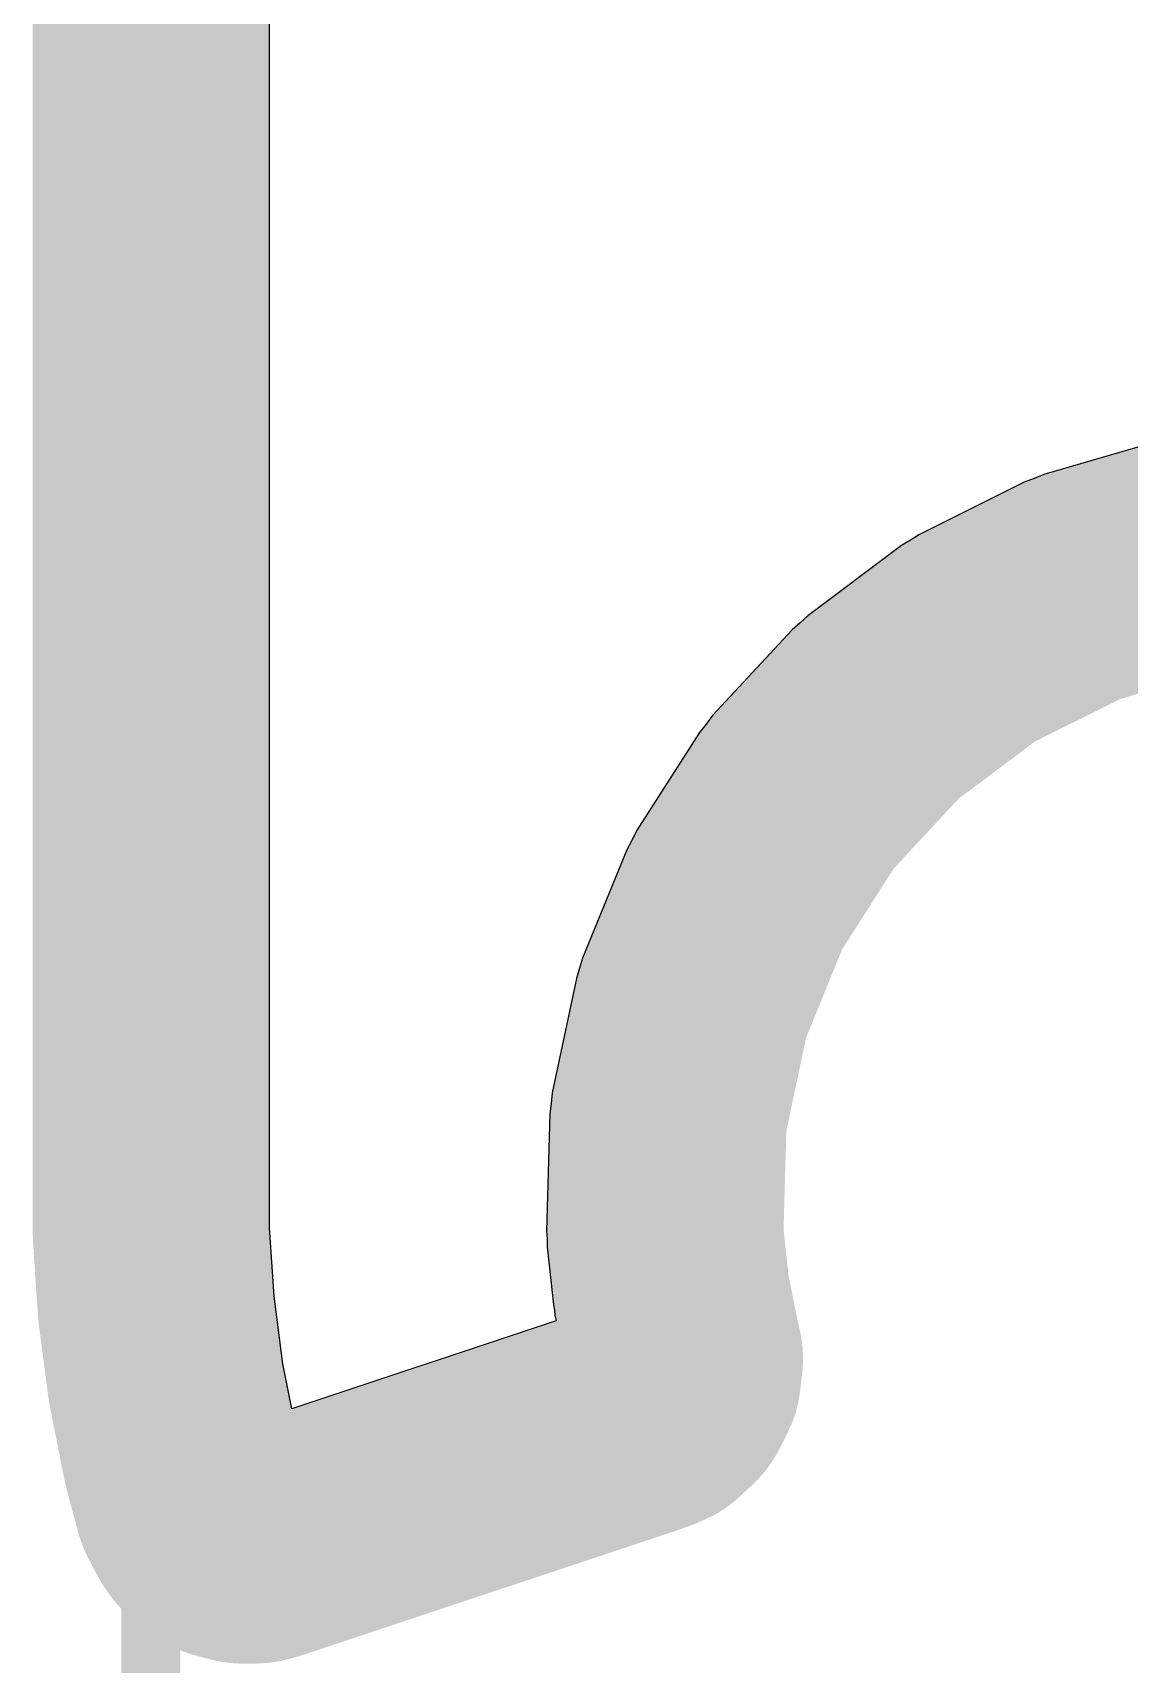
# Model space of a CAD drawing. Header units: inches. Extents: x -5 to 5450, y -4 to 5452.
# Drawn here: x -4.95 to -0.23, y 0.71 to 7.73 of the extents above; entities that cross this region are included whole.
import ezdxf

# ---------------------------------------------------------------- set-up
doc = ezdxf.new("R2010")
doc.units = ezdxf.units.IN
for name, color, linetype in [('Board_outline', 216, 'Continuous'), ('Ground', 76, 'Continuous'), ('Power', 16, 'Continuous'), ('Top Overlay', 2, 'Continuous')]:
    doc.layers.add(name, color=color, linetype=linetype)

msp = doc.modelspace()

# ---------------------------------------------------------------- linework, layer by layer
at = {"layer": 'Board_outline'}
for points in [[(-4.439310399999999, 2.73733006, 0.254, 0.254, 0), (-4.439310399999999, 37.73457782, 0.254, 0.254, 0)], [(-4.439310399999999, 2.73733006, 0.254, 0.254, 0), (-4.439310399999999, 37.73457782, 0.254, 0.254, 0)], [(-2.20111066, 2.31400096, 0.254, 0.254, -0.8769760000000001), (3.11891934, 3.86100066, 0.254, 0.254, 0)], [(-2.20111066, 2.31400096, 0.254, 0.254, -0.8769760000000001), (3.11891934, 3.86100066, 0.254, 0.254, 0)], [(-4.439310399999999, 2.73720052, 0.254, 0.254, -6.459349779254127e-06), (-4.439310399999999, 2.73733006, 0.254, 0.254, 0)], [(-4.439310399999999, 2.73720052, 0.254, 0.254, -6.459349779254127e-06), (-4.439310399999999, 2.73733006, 0.254, 0.254, 0)], [(-4.2689145, 1.44313148, 0.254, 0.254, -0.0655435000009489), (-4.439310399999999, 2.73720052, 0.254, 0.254, 0)], [(-4.2689145, 1.44313148, 0.254, 0.254, -0.0655435000009489), (-4.439310399999999, 2.73720052, 0.254, 0.254, 0)], [(-2.20111066, 2.31400096, 0.254, 0.254, 0), (-2.15370918, 2.0749006, 0.254, 0.254, 0)], [(-2.20111066, 2.31400096, 0.254, 0.254, 0), (-2.15370918, 2.0749006, 0.254, 0.254, 0)], [(-2.15341962, 2.07367124, 0.254, 0.254, -0.3639719999999994), (-2.29714044, 1.78618896, 0.254, 0.254, 0)], [(-2.15341962, 2.07367124, 0.254, 0.254, -0.3639719999999994), (-2.29714044, 1.78618896, 0.254, 0.254, 0)], [(-2.15370918, 2.0749006, 0.254, 0.254, 0), (-2.15341962, 2.07367124, 0.254, 0.254, 0)], [(-2.15370918, 2.0749006, 0.254, 0.254, 0), (-2.15341962, 2.07367124, 0.254, 0.254, 0)], [(-3.93961112, 1.23810014, 0.254, 0.254, 0), (-2.31751124, 1.77840132, 0.254, 0.254, 0)], [(-3.93961112, 1.23810014, 0.254, 0.254, 0), (-2.31751124, 1.77840132, 0.254, 0.254, 0)], [(-2.31751124, 1.77840132, 0.254, 0.254, 0), (-2.29714044, 1.7861915, 0.254, 0.254, 0)], [(-2.31751124, 1.77840132, 0.254, 0.254, 0), (-2.29714044, 1.7861915, 0.254, 0.254, 0)], [(-4.2689145, 1.44313148, 0.254, 0.254, 0), (-4.259610479999999, 1.4088999, 0.254, 0.254, 0)], [(-4.2689145, 1.44313148, 0.254, 0.254, 0), (-4.259610479999999, 1.4088999, 0.254, 0.254, 0)], [(-4.20896796, 1.31326128, 0.254, 0.254, -0.005306940000000102), (-4.25960794, 1.40890244, 0.254, 0.254, 0)], [(-4.20896796, 1.31326128, 0.254, 0.254, -0.005306940000000102), (-4.25960794, 1.40890244, 0.254, 0.254, 0)], [(-4.2089705, 1.31326128, 0.254, 0.254, 0), (-4.19412674, 1.29728976, 0.254, 0.254, 0)], [(-4.2089705, 1.31326128, 0.254, 0.254, 0), (-4.19412674, 1.29728976, 0.254, 0.254, 0)], [(-3.95220444, 1.23427998, 0.254, 0.254, -0.2679499999999976), (-4.19412674, 1.29728976, 0.254, 0.254, 0)], [(-3.95220444, 1.23427998, 0.254, 0.254, -0.2679499999999976), (-4.19412674, 1.29728976, 0.254, 0.254, 0)], [(-3.95220444, 1.23427998, 0.254, 0.254, 0), (-3.93961112, 1.23810014, 0.254, 0.254, 0)], [(-3.95220444, 1.23427998, 0.254, 0.254, 0), (-3.93961112, 1.23810014, 0.254, 0.254, 0)]]:
    msp.add_lwpolyline(points, format="xyseb", dxfattribs=at)
for points in [[(-4.5028104, 2.73733006, 0.127, 0.127, 1), (-4.3758104, 2.73733006, 0.127, 0.127, 1)], [(-4.5028104, 2.73733006, 0.127, 0.127, 1), (-4.3758104, 2.73733006, 0.127, 0.127, 1)], [(-4.5028104, 2.73733006, 0.127, 0.127, 1), (-4.3758104, 2.73733006, 0.127, 0.127, 1)], [(-4.5028104, 2.73733006, 0.127, 0.127, 1), (-4.3758104, 2.73733006, 0.127, 0.127, 1)], [(-4.5028104, 2.73720052, 0.127, 0.127, 1), (-4.3758104, 2.73720052, 0.127, 0.127, 1)], [(-4.5028104, 2.73720052, 0.127, 0.127, 1), (-4.3758104, 2.73720052, 0.127, 0.127, 1)], [(-4.5028104, 2.73720052, 0.127, 0.127, 1), (-4.3758104, 2.73720052, 0.127, 0.127, 1)], [(-4.5028104, 2.73720052, 0.127, 0.127, 1), (-4.3758104, 2.73720052, 0.127, 0.127, 1)], [(-2.26461066, 2.31400096, 0.127, 0.127, 1), (-2.13761066, 2.31400096, 0.127, 0.127, 1)], [(-2.26461066, 2.31400096, 0.127, 0.127, 1), (-2.13761066, 2.31400096, 0.127, 0.127, 1)], [(-2.26461066, 2.31400096, 0.127, 0.127, 1), (-2.13761066, 2.31400096, 0.127, 0.127, 1)], [(-2.26461066, 2.31400096, 0.127, 0.127, 1), (-2.13761066, 2.31400096, 0.127, 0.127, 1)], [(-2.21720918, 2.0749006, 0.127, 0.127, 1), (-2.09020918, 2.0749006, 0.127, 0.127, 1)], [(-2.21720918, 2.0749006, 0.127, 0.127, 1), (-2.09020918, 2.0749006, 0.127, 0.127, 1)], [(-2.21720918, 2.0749006, 0.127, 0.127, 1), (-2.09020918, 2.0749006, 0.127, 0.127, 1)], [(-2.21720918, 2.0749006, 0.127, 0.127, 1), (-2.09020918, 2.0749006, 0.127, 0.127, 1)], [(-2.21691962, 2.07367124, 0.127, 0.127, 1), (-2.08991962, 2.07367124, 0.127, 0.127, 1)], [(-2.21691962, 2.07367124, 0.127, 0.127, 1), (-2.08991962, 2.07367124, 0.127, 0.127, 1)], [(-2.21691962, 2.07367124, 0.127, 0.127, 1), (-2.08991962, 2.07367124, 0.127, 0.127, 1)], [(-2.21691962, 2.07367124, 0.127, 0.127, 1), (-2.08991962, 2.07367124, 0.127, 0.127, 1)], [(-2.38101124, 1.77840132, 0.127, 0.127, 1), (-2.25401124, 1.77840132, 0.127, 0.127, 1)], [(-2.38101124, 1.77840132, 0.127, 0.127, 1), (-2.25401124, 1.77840132, 0.127, 0.127, 1)], [(-2.38101124, 1.77840132, 0.127, 0.127, 1), (-2.25401124, 1.77840132, 0.127, 0.127, 1)], [(-2.38101124, 1.77840132, 0.127, 0.127, 1), (-2.25401124, 1.77840132, 0.127, 0.127, 1)], [(-2.36064044, 1.7861915, 0.127, 0.127, 1), (-2.23364044, 1.7861915, 0.127, 0.127, 1)], [(-2.36064044, 1.7861915, 0.127, 0.127, 1), (-2.23364044, 1.7861915, 0.127, 0.127, 1)], [(-2.36064044, 1.78618896, 0.127, 0.127, 1), (-2.23364044, 1.78618896, 0.127, 0.127, 1)], [(-2.36064044, 1.78618896, 0.127, 0.127, 1), (-2.23364044, 1.78618896, 0.127, 0.127, 1)], [(-4.3324145, 1.44313148, 0.127, 0.127, 1), (-4.2054145, 1.44313148, 0.127, 0.127, 1)], [(-4.3324145, 1.44313148, 0.127, 0.127, 1), (-4.2054145, 1.44313148, 0.127, 0.127, 1)], [(-4.3324145, 1.44313148, 0.127, 0.127, 1), (-4.2054145, 1.44313148, 0.127, 0.127, 1)], [(-4.3324145, 1.44313148, 0.127, 0.127, 1), (-4.2054145, 1.44313148, 0.127, 0.127, 1)], [(-4.32311048, 1.4088999, 0.127, 0.127, 1), (-4.19611048, 1.4088999, 0.127, 0.127, 1)], [(-4.32311048, 1.4088999, 0.127, 0.127, 1), (-4.19611048, 1.4088999, 0.127, 0.127, 1)], [(-4.32310794, 1.40890244, 0.127, 0.127, 1), (-4.196107939999999, 1.40890244, 0.127, 0.127, 1)], [(-4.32310794, 1.40890244, 0.127, 0.127, 1), (-4.196107939999999, 1.40890244, 0.127, 0.127, 1)], [(-4.2724705, 1.31326128, 0.127, 0.127, 1), (-4.1454705, 1.31326128, 0.127, 0.127, 1)], [(-4.2724705, 1.31326128, 0.127, 0.127, 1), (-4.1454705, 1.31326128, 0.127, 0.127, 1)], [(-4.27246796, 1.31326128, 0.127, 0.127, 1), (-4.14546796, 1.31326128, 0.127, 0.127, 1)], [(-4.27246796, 1.31326128, 0.127, 0.127, 1), (-4.14546796, 1.31326128, 0.127, 0.127, 1)], [(-4.25762674, 1.29728976, 0.127, 0.127, 1), (-4.130626739999999, 1.29728976, 0.127, 0.127, 1)], [(-4.25762674, 1.29728976, 0.127, 0.127, 1), (-4.130626739999999, 1.29728976, 0.127, 0.127, 1)], [(-4.25762674, 1.29728976, 0.127, 0.127, 1), (-4.130626739999999, 1.29728976, 0.127, 0.127, 1)], [(-4.25762674, 1.29728976, 0.127, 0.127, 1), (-4.130626739999999, 1.29728976, 0.127, 0.127, 1)], [(-4.015704439999999, 1.23427998, 0.127, 0.127, 1), (-3.88870444, 1.23427998, 0.127, 0.127, 1)], [(-4.015704439999999, 1.23427998, 0.127, 0.127, 1), (-3.88870444, 1.23427998, 0.127, 0.127, 1)], [(-4.015704439999999, 1.23427998, 0.127, 0.127, 1), (-3.88870444, 1.23427998, 0.127, 0.127, 1)], [(-4.015704439999999, 1.23427998, 0.127, 0.127, 1), (-3.88870444, 1.23427998, 0.127, 0.127, 1)], [(-4.00311112, 1.23810014, 0.127, 0.127, 1), (-3.87611112, 1.23810014, 0.127, 0.127, 1)], [(-4.00311112, 1.23810014, 0.127, 0.127, 1), (-3.87611112, 1.23810014, 0.127, 0.127, 1)], [(-4.00311112, 1.23810014, 0.127, 0.127, 1), (-3.87611112, 1.23810014, 0.127, 0.127, 1)], [(-4.00311112, 1.23810014, 0.127, 0.127, 1), (-3.87611112, 1.23810014, 0.127, 0.127, 1)]]:
    msp.add_lwpolyline(points, format="xyseb", close=True, dxfattribs=at)
at = {"layer": 'Ground'}
for p, q in [((-3.928851679999999, 2.73720814), (-3.928854219999999, 37.73613484)), ((-0.11768836, 5.96968326), (-0.59993276, 5.829452399999999)), ((-0.59993276, 5.829452399999999), (-0.6425133199999999, 5.81238868)), ((-0.68537836, 5.79601838), (-1.1347323, 5.571721139999999)), ((-0.6425133199999999, 5.81238868), (-0.68537836, 5.79601838)), ((-1.17356382, 5.547314279999999), (-1.21280936, 5.52353226)), ((-1.1347323, 5.571721139999999), (-1.17356382, 5.547314279999999)), ((-1.21280936, 5.52353226), (-1.61475166, 5.2224178)), ((-1.64854128, 5.191493299999999), (-1.68294304, 5.161031079999999)), ((-1.61475166, 5.2224178), (-1.64854128, 5.191493299999999)), ((-1.68294304, 5.161031079999999), (-2.02448922, 4.792825059999999)), ((-2.02448922, 4.792825059999999), (-2.05228444, 4.756236359999999)), ((-2.08058766, 4.72021916), (-2.35070142, 4.296818940000001)), ((-2.05228444, 4.756236359999999), (-2.08058766, 4.72021916)), ((-2.35070142, 4.296818940000001), (-2.37146338, 4.255909699999999)), ((-2.3928959, 4.2153459), (-2.58284726, 3.75043192)), ((-2.37146338, 4.255909699999999), (-2.3928959, 4.2153459)), ((-2.58284726, 3.75043192), (-2.59595112, 3.70646706)), ((-2.60977634, 3.66272064), (-2.71343374, 3.17130938)), ((-2.59595112, 3.70646706), (-2.60977634, 3.66272064)), ((-2.71343374, 3.17130938), (-2.71845532, 3.1257113)), ((-2.71845532, 3.1257113), (-2.7242262, 3.08019704)), ((-2.7242262, 3.08019704), (-2.73823938, 2.57816858)), ((-3.92884914, 2.59022088), (-3.928851679999999, 2.73720814)), ((-3.928851679999999, 2.73720814), (-3.928851679999999, 2.73720814)), ((-3.90962134, 2.29694232), (-3.92884914, 2.59022088)), ((-2.73823938, 2.57816858), (-2.7358213, 2.54382016)), ((-2.7358213, 2.54382016), (-2.73551396, 2.50936506)), ((-2.73551396, 2.50936506), (-2.70864584, 2.25943922)), ((-3.87124956, 2.00552812), (-3.90962134, 2.29694232)), ((-2.70864584, 2.25943922), (-2.7040205, 2.23722946)), ((-2.69693644, 2.19009976), (-3.8327584, 1.81203346)), ((-2.7040205, 2.23722946), (-2.70180816, 2.21464886)), ((-2.70180816, 2.21464886), (-2.69693644, 2.19009976)), ((-3.8327584, 1.81203346), (-3.87124956, 2.00552812))]:
    msp.add_line(p, q, dxfattribs=at)
for points in [[(-4.43931294, 37.73720163999999, 1.016, 1.016, 0), (-4.439310399999999, 2.73720052, 1.016, 1.016, 0)], [(0.02484374, 5.47952676, 1.016, 1.016, 0), (0.5244058599999999, 5.531162419999999, 1.016, 1.016, 0)], [(-0.4574032, 5.3392959, 1.016, 1.016, 0), (0.02484374, 5.47952676, 1.016, 1.016, 0)], [(-0.9067571399999999, 5.114998659999999, 1.016, 1.016, 0), (-0.4574032, 5.3392959, 1.016, 1.016, 0)], [(-1.30869944, 4.8138842, 1.016, 1.016, 0), (-0.9067571399999999, 5.114998659999999, 1.016, 1.016, 0)], [(-1.65024562, 4.44567818, 1.016, 1.016, 0), (-1.30869944, 4.8138842, 1.016, 1.016, 0)], [(-1.92035684, 4.02227796, 1.016, 1.016, 0), (-1.65024562, 4.44567818, 1.016, 1.016, 0)], [(-2.1103082, 3.55736398, 1.016, 1.016, 0), (-1.92035684, 4.02227796, 1.016, 1.016, 0)], [(-2.2139656, 3.06595272, 1.016, 1.016, 0), (-2.1103082, 3.55736398, 1.016, 1.016, 0)], [(-2.22797878, 2.5639268, 1.016, 1.016, 0), (-2.2139656, 3.06595272, 1.016, 1.016, 0)], [(-4.439310399999999, 2.73720052, 1.016, 1.016, 0), (-4.43930786, 2.57351784, 1.016, 1.016, 0)], [(-4.43930786, 2.57351784, 1.016, 1.016, 0), (-4.41789058, 2.2468586, 1.016, 1.016, 0)], [(-2.22797878, 2.5639268, 1.016, 1.016, 0), (-2.20111066, 2.31400096, 1.016, 1.016, 0)], [(-2.20111066, 2.31400096, 1.016, 1.016, 0), (-2.15342216, 2.07366616, 1.016, 1.016, 0)], [(-4.41789058, 2.2468586, 1.016, 1.016, 0), (-4.37515508, 1.92229994, 1.016, 1.016, 0)], [(-2.15342216, 2.07366616, 1.016, 1.016, 0), (-2.14317834, 2.03079096, 1.016, 1.016, 0)], [(-2.15325198, 1.9432016, 1.016, 1.016, 0), (-2.14317834, 2.03079096, 1.016, 1.016, 0)], [(-4.37515508, 1.92229994, 1.016, 1.016, 0), (-4.311284239999999, 1.60123124, 1.016, 1.016, 0)], [(-2.19267786, 1.86434222, 1.016, 1.016, 0), (-2.15325198, 1.9432016, 1.016, 1.016, 0)], [(-2.25669602, 1.80372258, 1.016, 1.016, 0), (-2.19267786, 1.86434222, 1.016, 1.016, 0)], [(-3.95220698, 1.23427998, 1.016, 1.016, 0), (-2.31751124, 1.77840132, 1.016, 1.016, 0)], [(-2.31751124, 1.77840132, 1.016, 1.016, 0), (-2.29714044, 1.78618896, 1.016, 1.016, 0)], [(-2.29714044, 1.78618896, 1.016, 1.016, 0), (-2.25669602, 1.80372258, 1.016, 1.016, 0)], [(-4.311284239999999, 1.60123124, 1.016, 1.016, 0), (-4.26891704, 1.44312894, 1.016, 1.016, 0)], [(-4.26891704, 1.44312894, 1.016, 1.016, 0), (-4.25960794, 1.40890244, 1.016, 1.016, 0)], [(-4.25960794, 1.40890244, 1.016, 1.016, 0), (-4.240872899999999, 1.37290302, 1.016, 1.016, 0)], [(-4.240872899999999, 1.37290302, 1.016, 1.016, 0), (-4.22821354, 1.34899146, 1.016, 1.016, 0)], [(-4.22821354, 1.34899146, 1.016, 1.016, 0), (-4.21542718, 1.32514848, 1.016, 1.016, 0)], [(-4.21542718, 1.32514848, 1.016, 1.016, 0), (-4.19412674, 1.29728976, 1.016, 1.016, 0)], [(-4.19412674, 1.29728976, 1.016, 1.016, 0), (-4.1706927, 1.27418084, 1.016, 1.016, 0)], [(-4.1706927, 1.27418084, 1.016, 1.016, 0), (-4.11345888, 1.24166884, 1.016, 1.016, 0)], [(-4.11345888, 1.24166884, 1.016, 1.016, 0), (-4.04975822, 1.22507756, 1.016, 1.016, 0)], [(-4.04975822, 1.22507756, 1.016, 1.016, 0), (-3.98393666, 1.22553984, 1.016, 1.016, 0)], [(-3.98393666, 1.22553984, 1.016, 1.016, 0), (-3.95220698, 1.23427998, 1.016, 1.016, 0)]]:
    msp.add_lwpolyline(points, format="xyseb", dxfattribs=at)
for points in [[(-0.22915626, 5.47952676, 0.508, 0.508, 1), (0.27884374, 5.47952676, 0.508, 0.508, 1)], [(-0.22915626, 5.47952676, 0.508, 0.508, 1), (0.27884374, 5.47952676, 0.508, 0.508, 1)], [(-0.7114032, 5.3392959, 0.508, 0.508, 1), (-0.2034032, 5.3392959, 0.508, 0.508, 1)], [(-0.7114032, 5.3392959, 0.508, 0.508, 1), (-0.2034032, 5.3392959, 0.508, 0.508, 1)], [(-1.16075714, 5.114998659999999, 0.508, 0.508, 1), (-0.65275714, 5.114998659999999, 0.508, 0.508, 1)], [(-1.16075714, 5.114998659999999, 0.508, 0.508, 1), (-0.65275714, 5.114998659999999, 0.508, 0.508, 1)], [(-1.56269944, 4.8138842, 0.508, 0.508, 1), (-1.05469944, 4.8138842, 0.508, 0.508, 1)], [(-1.56269944, 4.8138842, 0.508, 0.508, 1), (-1.05469944, 4.8138842, 0.508, 0.508, 1)], [(-1.90424562, 4.44567818, 0.508, 0.508, 1), (-1.39624562, 4.44567818, 0.508, 0.508, 1)], [(-1.90424562, 4.44567818, 0.508, 0.508, 1), (-1.39624562, 4.44567818, 0.508, 0.508, 1)], [(-2.17435684, 4.02227796, 0.508, 0.508, 1), (-1.66635684, 4.02227796, 0.508, 0.508, 1)], [(-2.17435684, 4.02227796, 0.508, 0.508, 1), (-1.66635684, 4.02227796, 0.508, 0.508, 1)], [(-2.3643082, 3.55736398, 0.508, 0.508, 1), (-1.8563082, 3.55736398, 0.508, 0.508, 1)], [(-2.3643082, 3.55736398, 0.508, 0.508, 1), (-1.8563082, 3.55736398, 0.508, 0.508, 1)], [(-2.4679656, 3.06595272, 0.508, 0.508, 1), (-1.9599656, 3.06595272, 0.508, 0.508, 1)], [(-2.4679656, 3.06595272, 0.508, 0.508, 1), (-1.9599656, 3.06595272, 0.508, 0.508, 1)], [(-4.6933104, 2.73720052, 0.508, 0.508, 1), (-4.1853104, 2.73720052, 0.508, 0.508, 1)], [(-4.6933104, 2.73720052, 0.508, 0.508, 1), (-4.1853104, 2.73720052, 0.508, 0.508, 1)], [(-4.69330786, 2.57351784, 0.508, 0.508, 1), (-4.18530786, 2.57351784, 0.508, 0.508, 1)], [(-4.69330786, 2.57351784, 0.508, 0.508, 1), (-4.18530786, 2.57351784, 0.508, 0.508, 1)], [(-2.48197878, 2.5639268, 0.508, 0.508, 1), (-1.97397878, 2.5639268, 0.508, 0.508, 1)], [(-2.48197878, 2.5639268, 0.508, 0.508, 1), (-1.97397878, 2.5639268, 0.508, 0.508, 1)], [(-2.45511066, 2.31400096, 0.508, 0.508, 1), (-1.94711066, 2.31400096, 0.508, 0.508, 1)], [(-2.45511066, 2.31400096, 0.508, 0.508, 1), (-1.94711066, 2.31400096, 0.508, 0.508, 1)], [(-4.671890579999999, 2.2468586, 0.508, 0.508, 1), (-4.163890579999999, 2.2468586, 0.508, 0.508, 1)], [(-4.671890579999999, 2.2468586, 0.508, 0.508, 1), (-4.163890579999999, 2.2468586, 0.508, 0.508, 1)], [(-2.40742216, 2.07366616, 0.508, 0.508, 1), (-1.89942216, 2.07366616, 0.508, 0.508, 1)], [(-2.40742216, 2.07366616, 0.508, 0.508, 1), (-1.89942216, 2.07366616, 0.508, 0.508, 1)], [(-2.39717834, 2.03079096, 0.508, 0.508, 1), (-1.88917834, 2.03079096, 0.508, 0.508, 1)], [(-2.39717834, 2.03079096, 0.508, 0.508, 1), (-1.88917834, 2.03079096, 0.508, 0.508, 1)], [(-4.629155079999999, 1.92229994, 0.508, 0.508, 1), (-4.12115508, 1.92229994, 0.508, 0.508, 1)], [(-4.629155079999999, 1.92229994, 0.508, 0.508, 1), (-4.12115508, 1.92229994, 0.508, 0.508, 1)], [(-2.40725198, 1.9432016, 0.508, 0.508, 1), (-1.89925198, 1.9432016, 0.508, 0.508, 1)], [(-2.40725198, 1.9432016, 0.508, 0.508, 1), (-1.89925198, 1.9432016, 0.508, 0.508, 1)], [(-2.44667786, 1.86434222, 0.508, 0.508, 1), (-1.93867786, 1.86434222, 0.508, 0.508, 1)], [(-2.44667786, 1.86434222, 0.508, 0.508, 1), (-1.93867786, 1.86434222, 0.508, 0.508, 1)], [(-2.57151124, 1.77840132, 0.508, 0.508, 1), (-2.06351124, 1.77840132, 0.508, 0.508, 1)], [(-2.57151124, 1.77840132, 0.508, 0.508, 1), (-2.06351124, 1.77840132, 0.508, 0.508, 1)], [(-2.55114044, 1.78618896, 0.508, 0.508, 1), (-2.04314044, 1.78618896, 0.508, 0.508, 1)], [(-2.55114044, 1.78618896, 0.508, 0.508, 1), (-2.04314044, 1.78618896, 0.508, 0.508, 1)], [(-2.51069602, 1.80372258, 0.508, 0.508, 1), (-2.00269602, 1.80372258, 0.508, 0.508, 1)], [(-2.51069602, 1.80372258, 0.508, 0.508, 1), (-2.00269602, 1.80372258, 0.508, 0.508, 1)], [(-4.56528424, 1.60123124, 0.508, 0.508, 1), (-4.05728424, 1.60123124, 0.508, 0.508, 1)], [(-4.56528424, 1.60123124, 0.508, 0.508, 1), (-4.05728424, 1.60123124, 0.508, 0.508, 1)], [(-4.522917039999999, 1.44312894, 0.508, 0.508, 1), (-4.01491704, 1.44312894, 0.508, 0.508, 1)], [(-4.522917039999999, 1.44312894, 0.508, 0.508, 1), (-4.01491704, 1.44312894, 0.508, 0.508, 1)], [(-4.51360794, 1.40890244, 0.508, 0.508, 1), (-4.00560794, 1.40890244, 0.508, 0.508, 1)], [(-4.51360794, 1.40890244, 0.508, 0.508, 1), (-4.00560794, 1.40890244, 0.508, 0.508, 1)], [(-4.4948729, 1.37290302, 0.508, 0.508, 1), (-3.9868729, 1.37290302, 0.508, 0.508, 1)], [(-4.4948729, 1.37290302, 0.508, 0.508, 1), (-3.9868729, 1.37290302, 0.508, 0.508, 1)], [(-4.48221354, 1.34899146, 0.508, 0.508, 1), (-3.97421354, 1.34899146, 0.508, 0.508, 1)], [(-4.48221354, 1.34899146, 0.508, 0.508, 1), (-3.97421354, 1.34899146, 0.508, 0.508, 1)], [(-4.469427179999999, 1.32514848, 0.508, 0.508, 1), (-3.96142718, 1.32514848, 0.508, 0.508, 1)], [(-4.469427179999999, 1.32514848, 0.508, 0.508, 1), (-3.96142718, 1.32514848, 0.508, 0.508, 1)], [(-4.44812674, 1.29728976, 0.508, 0.508, 1), (-3.94012674, 1.29728976, 0.508, 0.508, 1)], [(-4.44812674, 1.29728976, 0.508, 0.508, 1), (-3.94012674, 1.29728976, 0.508, 0.508, 1)], [(-4.4246927, 1.27418084, 0.508, 0.508, 1), (-3.9166927, 1.27418084, 0.508, 0.508, 1)], [(-4.4246927, 1.27418084, 0.508, 0.508, 1), (-3.9166927, 1.27418084, 0.508, 0.508, 1)], [(-4.36745888, 1.24166884, 0.508, 0.508, 1), (-3.85945888, 1.24166884, 0.508, 0.508, 1)], [(-4.36745888, 1.24166884, 0.508, 0.508, 1), (-3.85945888, 1.24166884, 0.508, 0.508, 1)], [(-4.30375822, 1.22507756, 0.508, 0.508, 1), (-3.79575822, 1.22507756, 0.508, 0.508, 1)], [(-4.30375822, 1.22507756, 0.508, 0.508, 1), (-3.79575822, 1.22507756, 0.508, 0.508, 1)], [(-4.23793666, 1.22553984, 0.508, 0.508, 1), (-3.72993666, 1.22553984, 0.508, 0.508, 1)], [(-4.23793666, 1.22553984, 0.508, 0.508, 1), (-3.72993666, 1.22553984, 0.508, 0.508, 1)], [(-4.206206979999999, 1.23427998, 0.508, 0.508, 1), (-3.69820698, 1.23427998, 0.508, 0.508, 1)], [(-4.206206979999999, 1.23427998, 0.508, 0.508, 1), (-3.69820698, 1.23427998, 0.508, 0.508, 1)]]:
    msp.add_lwpolyline(points, format="xyseb", close=True, dxfattribs=at)
at = {"layer": 'Power'}
for p, q in [((-3.928851679999999, 2.73720814), (-3.928854219999999, 37.73613484)), ((-0.11768836, 5.96968326), (-0.59993276, 5.829452399999999)), ((-0.59993276, 5.829452399999999), (-0.6425133199999999, 5.81238868)), ((-0.68537836, 5.79601838), (-1.1347323, 5.571721139999999)), ((-0.6425133199999999, 5.81238868), (-0.68537836, 5.79601838)), ((-1.17356382, 5.547314279999999), (-1.21280936, 5.52353226)), ((-1.1347323, 5.571721139999999), (-1.17356382, 5.547314279999999)), ((-1.21280936, 5.52353226), (-1.61475166, 5.2224178)), ((-1.64854128, 5.191493299999999), (-1.68294304, 5.161031079999999)), ((-1.61475166, 5.2224178), (-1.64854128, 5.191493299999999)), ((-1.68294304, 5.161031079999999), (-2.02448922, 4.792825059999999)), ((-2.02448922, 4.792825059999999), (-2.05228444, 4.756236359999999)), ((-2.08058766, 4.72021916), (-2.35070142, 4.296818940000001)), ((-2.05228444, 4.756236359999999), (-2.08058766, 4.72021916)), ((-2.35070142, 4.296818940000001), (-2.37146338, 4.255909699999999)), ((-2.3928959, 4.2153459), (-2.58284726, 3.75043192)), ((-2.37146338, 4.255909699999999), (-2.3928959, 4.2153459)), ((-2.58284726, 3.75043192), (-2.59595112, 3.70646706)), ((-2.60977634, 3.66272064), (-2.71343374, 3.17130938)), ((-2.59595112, 3.70646706), (-2.60977634, 3.66272064)), ((-2.71343374, 3.17130938), (-2.71845532, 3.1257113)), ((-2.71845532, 3.1257113), (-2.7242262, 3.08019704)), ((-2.7242262, 3.08019704), (-2.73823938, 2.57816858)), ((-3.92884914, 2.59022088), (-3.928851679999999, 2.73720814)), ((-3.928851679999999, 2.73720814), (-3.928851679999999, 2.73720814)), ((-3.90962134, 2.29694232), (-3.92884914, 2.59022088)), ((-2.73823938, 2.57816858), (-2.7358213, 2.54382016)), ((-2.7358213, 2.54382016), (-2.73551396, 2.50936506)), ((-2.73551396, 2.50936506), (-2.70864584, 2.25943922)), ((-3.87124956, 2.00552812), (-3.90962134, 2.29694232)), ((-2.70864584, 2.25943922), (-2.7040205, 2.23722946)), ((-2.69693644, 2.19009976), (-3.8327584, 1.81203346)), ((-2.7040205, 2.23722946), (-2.70180816, 2.21464886)), ((-2.70180816, 2.21464886), (-2.69693644, 2.19009976)), ((-3.8327584, 1.81203346), (-3.87124956, 2.00552812))]:
    msp.add_line(p, q, dxfattribs=at)
for points in [[(-4.43931294, 37.73720163999999, 1.016, 1.016, 0), (-4.439310399999999, 2.73720052, 1.016, 1.016, 0)], [(0.02484374, 5.47952676, 1.016, 1.016, 0), (0.5244058599999999, 5.531162419999999, 1.016, 1.016, 0)], [(-0.4574032, 5.3392959, 1.016, 1.016, 0), (0.02484374, 5.47952676, 1.016, 1.016, 0)], [(-0.9067571399999999, 5.114998659999999, 1.016, 1.016, 0), (-0.4574032, 5.3392959, 1.016, 1.016, 0)], [(-1.30869944, 4.8138842, 1.016, 1.016, 0), (-0.9067571399999999, 5.114998659999999, 1.016, 1.016, 0)], [(-1.65024562, 4.44567818, 1.016, 1.016, 0), (-1.30869944, 4.8138842, 1.016, 1.016, 0)], [(-1.92035684, 4.02227796, 1.016, 1.016, 0), (-1.65024562, 4.44567818, 1.016, 1.016, 0)], [(-2.1103082, 3.55736398, 1.016, 1.016, 0), (-1.92035684, 4.02227796, 1.016, 1.016, 0)], [(-2.2139656, 3.06595272, 1.016, 1.016, 0), (-2.1103082, 3.55736398, 1.016, 1.016, 0)], [(-2.22797878, 2.5639268, 1.016, 1.016, 0), (-2.2139656, 3.06595272, 1.016, 1.016, 0)], [(-4.439310399999999, 2.73720052, 1.016, 1.016, 0), (-4.43930786, 2.57351784, 1.016, 1.016, 0)], [(-4.43930786, 2.57351784, 1.016, 1.016, 0), (-4.41789058, 2.2468586, 1.016, 1.016, 0)], [(-2.22797878, 2.5639268, 1.016, 1.016, 0), (-2.20111066, 2.31400096, 1.016, 1.016, 0)], [(-2.20111066, 2.31400096, 1.016, 1.016, 0), (-2.15342216, 2.07366616, 1.016, 1.016, 0)], [(-4.41789058, 2.2468586, 1.016, 1.016, 0), (-4.37515508, 1.92229994, 1.016, 1.016, 0)], [(-2.15342216, 2.07366616, 1.016, 1.016, 0), (-2.14317834, 2.03079096, 1.016, 1.016, 0)], [(-2.15325198, 1.9432016, 1.016, 1.016, 0), (-2.14317834, 2.03079096, 1.016, 1.016, 0)], [(-4.37515508, 1.92229994, 1.016, 1.016, 0), (-4.311284239999999, 1.60123124, 1.016, 1.016, 0)], [(-2.19267786, 1.86434222, 1.016, 1.016, 0), (-2.15325198, 1.9432016, 1.016, 1.016, 0)], [(-2.25669602, 1.80372258, 1.016, 1.016, 0), (-2.19267786, 1.86434222, 1.016, 1.016, 0)], [(-3.95220698, 1.23427998, 1.016, 1.016, 0), (-2.31751124, 1.77840132, 1.016, 1.016, 0)], [(-2.31751124, 1.77840132, 1.016, 1.016, 0), (-2.29714044, 1.78618896, 1.016, 1.016, 0)], [(-2.29714044, 1.78618896, 1.016, 1.016, 0), (-2.25669602, 1.80372258, 1.016, 1.016, 0)], [(-4.311284239999999, 1.60123124, 1.016, 1.016, 0), (-4.26891704, 1.44312894, 1.016, 1.016, 0)], [(-4.26891704, 1.44312894, 1.016, 1.016, 0), (-4.25960794, 1.40890244, 1.016, 1.016, 0)], [(-4.25960794, 1.40890244, 1.016, 1.016, 0), (-4.240872899999999, 1.37290302, 1.016, 1.016, 0)], [(-4.240872899999999, 1.37290302, 1.016, 1.016, 0), (-4.22821354, 1.34899146, 1.016, 1.016, 0)], [(-4.22821354, 1.34899146, 1.016, 1.016, 0), (-4.21542718, 1.32514848, 1.016, 1.016, 0)], [(-4.21542718, 1.32514848, 1.016, 1.016, 0), (-4.19412674, 1.29728976, 1.016, 1.016, 0)], [(-4.19412674, 1.29728976, 1.016, 1.016, 0), (-4.1706927, 1.27418084, 1.016, 1.016, 0)], [(-4.1706927, 1.27418084, 1.016, 1.016, 0), (-4.11345888, 1.24166884, 1.016, 1.016, 0)], [(-4.11345888, 1.24166884, 1.016, 1.016, 0), (-4.04975822, 1.22507756, 1.016, 1.016, 0)], [(-4.04975822, 1.22507756, 1.016, 1.016, 0), (-3.98393666, 1.22553984, 1.016, 1.016, 0)], [(-3.98393666, 1.22553984, 1.016, 1.016, 0), (-3.95220698, 1.23427998, 1.016, 1.016, 0)]]:
    msp.add_lwpolyline(points, format="xyseb", dxfattribs=at)
for points in [[(-0.22915626, 5.47952676, 0.508, 0.508, 1), (0.27884374, 5.47952676, 0.508, 0.508, 1)], [(-0.22915626, 5.47952676, 0.508, 0.508, 1), (0.27884374, 5.47952676, 0.508, 0.508, 1)], [(-0.7114032, 5.3392959, 0.508, 0.508, 1), (-0.2034032, 5.3392959, 0.508, 0.508, 1)], [(-0.7114032, 5.3392959, 0.508, 0.508, 1), (-0.2034032, 5.3392959, 0.508, 0.508, 1)], [(-1.16075714, 5.114998659999999, 0.508, 0.508, 1), (-0.65275714, 5.114998659999999, 0.508, 0.508, 1)], [(-1.16075714, 5.114998659999999, 0.508, 0.508, 1), (-0.65275714, 5.114998659999999, 0.508, 0.508, 1)], [(-1.56269944, 4.8138842, 0.508, 0.508, 1), (-1.05469944, 4.8138842, 0.508, 0.508, 1)], [(-1.56269944, 4.8138842, 0.508, 0.508, 1), (-1.05469944, 4.8138842, 0.508, 0.508, 1)], [(-1.90424562, 4.44567818, 0.508, 0.508, 1), (-1.39624562, 4.44567818, 0.508, 0.508, 1)], [(-1.90424562, 4.44567818, 0.508, 0.508, 1), (-1.39624562, 4.44567818, 0.508, 0.508, 1)], [(-2.17435684, 4.02227796, 0.508, 0.508, 1), (-1.66635684, 4.02227796, 0.508, 0.508, 1)], [(-2.17435684, 4.02227796, 0.508, 0.508, 1), (-1.66635684, 4.02227796, 0.508, 0.508, 1)], [(-2.3643082, 3.55736398, 0.508, 0.508, 1), (-1.8563082, 3.55736398, 0.508, 0.508, 1)], [(-2.3643082, 3.55736398, 0.508, 0.508, 1), (-1.8563082, 3.55736398, 0.508, 0.508, 1)], [(-2.4679656, 3.06595272, 0.508, 0.508, 1), (-1.9599656, 3.06595272, 0.508, 0.508, 1)], [(-2.4679656, 3.06595272, 0.508, 0.508, 1), (-1.9599656, 3.06595272, 0.508, 0.508, 1)], [(-4.6933104, 2.73720052, 0.508, 0.508, 1), (-4.1853104, 2.73720052, 0.508, 0.508, 1)], [(-4.6933104, 2.73720052, 0.508, 0.508, 1), (-4.1853104, 2.73720052, 0.508, 0.508, 1)], [(-4.69330786, 2.57351784, 0.508, 0.508, 1), (-4.18530786, 2.57351784, 0.508, 0.508, 1)], [(-4.69330786, 2.57351784, 0.508, 0.508, 1), (-4.18530786, 2.57351784, 0.508, 0.508, 1)], [(-2.48197878, 2.5639268, 0.508, 0.508, 1), (-1.97397878, 2.5639268, 0.508, 0.508, 1)], [(-2.48197878, 2.5639268, 0.508, 0.508, 1), (-1.97397878, 2.5639268, 0.508, 0.508, 1)], [(-2.45511066, 2.31400096, 0.508, 0.508, 1), (-1.94711066, 2.31400096, 0.508, 0.508, 1)], [(-2.45511066, 2.31400096, 0.508, 0.508, 1), (-1.94711066, 2.31400096, 0.508, 0.508, 1)], [(-4.671890579999999, 2.2468586, 0.508, 0.508, 1), (-4.163890579999999, 2.2468586, 0.508, 0.508, 1)], [(-4.671890579999999, 2.2468586, 0.508, 0.508, 1), (-4.163890579999999, 2.2468586, 0.508, 0.508, 1)], [(-2.40742216, 2.07366616, 0.508, 0.508, 1), (-1.89942216, 2.07366616, 0.508, 0.508, 1)], [(-2.40742216, 2.07366616, 0.508, 0.508, 1), (-1.89942216, 2.07366616, 0.508, 0.508, 1)], [(-2.39717834, 2.03079096, 0.508, 0.508, 1), (-1.88917834, 2.03079096, 0.508, 0.508, 1)], [(-2.39717834, 2.03079096, 0.508, 0.508, 1), (-1.88917834, 2.03079096, 0.508, 0.508, 1)], [(-4.629155079999999, 1.92229994, 0.508, 0.508, 1), (-4.12115508, 1.92229994, 0.508, 0.508, 1)], [(-4.629155079999999, 1.92229994, 0.508, 0.508, 1), (-4.12115508, 1.92229994, 0.508, 0.508, 1)], [(-2.40725198, 1.9432016, 0.508, 0.508, 1), (-1.89925198, 1.9432016, 0.508, 0.508, 1)], [(-2.40725198, 1.9432016, 0.508, 0.508, 1), (-1.89925198, 1.9432016, 0.508, 0.508, 1)], [(-2.44667786, 1.86434222, 0.508, 0.508, 1), (-1.93867786, 1.86434222, 0.508, 0.508, 1)], [(-2.44667786, 1.86434222, 0.508, 0.508, 1), (-1.93867786, 1.86434222, 0.508, 0.508, 1)], [(-2.57151124, 1.77840132, 0.508, 0.508, 1), (-2.06351124, 1.77840132, 0.508, 0.508, 1)], [(-2.57151124, 1.77840132, 0.508, 0.508, 1), (-2.06351124, 1.77840132, 0.508, 0.508, 1)], [(-2.55114044, 1.78618896, 0.508, 0.508, 1), (-2.04314044, 1.78618896, 0.508, 0.508, 1)], [(-2.55114044, 1.78618896, 0.508, 0.508, 1), (-2.04314044, 1.78618896, 0.508, 0.508, 1)], [(-2.51069602, 1.80372258, 0.508, 0.508, 1), (-2.00269602, 1.80372258, 0.508, 0.508, 1)], [(-2.51069602, 1.80372258, 0.508, 0.508, 1), (-2.00269602, 1.80372258, 0.508, 0.508, 1)], [(-4.56528424, 1.60123124, 0.508, 0.508, 1), (-4.05728424, 1.60123124, 0.508, 0.508, 1)], [(-4.56528424, 1.60123124, 0.508, 0.508, 1), (-4.05728424, 1.60123124, 0.508, 0.508, 1)], [(-4.522917039999999, 1.44312894, 0.508, 0.508, 1), (-4.01491704, 1.44312894, 0.508, 0.508, 1)], [(-4.522917039999999, 1.44312894, 0.508, 0.508, 1), (-4.01491704, 1.44312894, 0.508, 0.508, 1)], [(-4.51360794, 1.40890244, 0.508, 0.508, 1), (-4.00560794, 1.40890244, 0.508, 0.508, 1)], [(-4.51360794, 1.40890244, 0.508, 0.508, 1), (-4.00560794, 1.40890244, 0.508, 0.508, 1)], [(-4.4948729, 1.37290302, 0.508, 0.508, 1), (-3.9868729, 1.37290302, 0.508, 0.508, 1)], [(-4.4948729, 1.37290302, 0.508, 0.508, 1), (-3.9868729, 1.37290302, 0.508, 0.508, 1)], [(-4.48221354, 1.34899146, 0.508, 0.508, 1), (-3.97421354, 1.34899146, 0.508, 0.508, 1)], [(-4.48221354, 1.34899146, 0.508, 0.508, 1), (-3.97421354, 1.34899146, 0.508, 0.508, 1)], [(-4.469427179999999, 1.32514848, 0.508, 0.508, 1), (-3.96142718, 1.32514848, 0.508, 0.508, 1)], [(-4.469427179999999, 1.32514848, 0.508, 0.508, 1), (-3.96142718, 1.32514848, 0.508, 0.508, 1)], [(-4.44812674, 1.29728976, 0.508, 0.508, 1), (-3.94012674, 1.29728976, 0.508, 0.508, 1)], [(-4.44812674, 1.29728976, 0.508, 0.508, 1), (-3.94012674, 1.29728976, 0.508, 0.508, 1)], [(-4.4246927, 1.27418084, 0.508, 0.508, 1), (-3.9166927, 1.27418084, 0.508, 0.508, 1)], [(-4.4246927, 1.27418084, 0.508, 0.508, 1), (-3.9166927, 1.27418084, 0.508, 0.508, 1)], [(-4.36745888, 1.24166884, 0.508, 0.508, 1), (-3.85945888, 1.24166884, 0.508, 0.508, 1)], [(-4.36745888, 1.24166884, 0.508, 0.508, 1), (-3.85945888, 1.24166884, 0.508, 0.508, 1)], [(-4.30375822, 1.22507756, 0.508, 0.508, 1), (-3.79575822, 1.22507756, 0.508, 0.508, 1)], [(-4.30375822, 1.22507756, 0.508, 0.508, 1), (-3.79575822, 1.22507756, 0.508, 0.508, 1)], [(-4.23793666, 1.22553984, 0.508, 0.508, 1), (-3.72993666, 1.22553984, 0.508, 0.508, 1)], [(-4.23793666, 1.22553984, 0.508, 0.508, 1), (-3.72993666, 1.22553984, 0.508, 0.508, 1)], [(-4.206206979999999, 1.23427998, 0.508, 0.508, 1), (-3.69820698, 1.23427998, 0.508, 0.508, 1)], [(-4.206206979999999, 1.23427998, 0.508, 0.508, 1), (-3.69820698, 1.23427998, 0.508, 0.508, 1)]]:
    msp.add_lwpolyline(points, format="xyseb", close=True, dxfattribs=at)
at = {"layer": 'Top Overlay'}
msp.add_lwpolyline([(-4.439310399999999, -2.6162, 0.254, 0.254, 0), (-4.439310399999999, 2.35633006, 0.254, 0.254, 0)], format="xyseb", dxfattribs=at)
msp.add_lwpolyline([(-4.5028104, 2.35633006, 0.127, 0.127, 1), (-4.3758104, 2.35633006, 0.127, 0.127, 1)], format="xyseb", close=True, dxfattribs=at)

doc.saveas('drawing.dxf')
